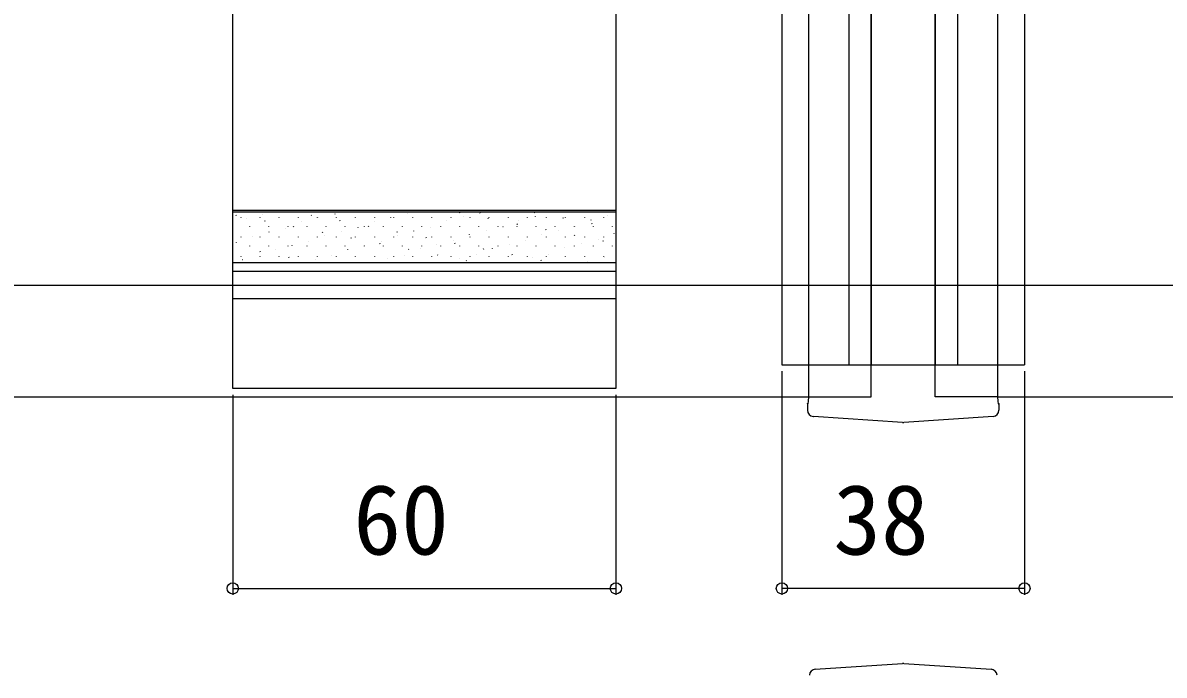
# Model space of a CAD drawing. Units: millimetres, scale not verified. Extents: x -875 to 875, y -1299 to 1293.
# Drawn here: x 12.1 to 190.9, y 745.6 to 847.8 of the extents above; entities that cross this region are included whole.
import ezdxf
from ezdxf.enums import TextEntityAlignment as Align

# ---------------------------------------------------------------- set-up
doc = ezdxf.new("R2010")
doc.units = ezdxf.units.MM
doc.header["$LTSCALE"] = 8
for name, color, linetype in [('0-3_YKK_12', 2, 'Continuous'), ('0-4_YKK_13', 4, 'Continuous'), ('0-5_YKK_D', 6, 'Continuous'), ('0-7_YSS_K', 3, 'Continuous')]:
    doc.layers.add(name, color=color, linetype=linetype)
doc.styles.add('ＭＳ ゴシック', font='')
doc.styles.get('ＭＳ ゴシック').set_extended_font_data('MS Gothic')

msp = doc.modelspace()

# ---------------------------------------------------------------- linework, layer by layer
at = {"layer": '0-3_YKK_12'}
for p, q in [((-75, 789.2), (135.152, 789.2)), ((164.848, 789.2), (836.228, 789.2))]:
    msp.add_line(p, q, dxfattribs=at)
for points in [[(135.152, 789.2), (145, 789.2), (145, 989.2)], [(164.848, 789.2), (155, 789.2), (155, 989.2)]]:
    msp.add_lwpolyline(points, dxfattribs=at)
at = {"layer": '0-4_YKK_13'}
for p, q in [((131, 984.2), (131, 794.2)), ((141.5, 984.2), (141.5, 794.2)), ((145, 984.2), (145, 794.2)), ((155, 984.2), (155, 794.2)), ((158.5, 984.2), (158.5, 794.2)), ((169, 984.2), (169, 794.2)), ((135.232, 790.381), (135.232, 953.269)), ((164.768, 953.269), (164.768, 790.381)), ((45, 810.182), (45, 818.402)), ((45, 818.402), (105, 818.402)), ((45, 818.154), (105, 818.154)), ((45.575, 817.549), (45.52, 817.633)), ((46.299, 817.258), (46.299, 817.308)), ((47.083, 817.148), (47.079, 817.158)), ((49.289, 817.258), (49.289, 817.308)), ((49.712, 817.747), (49.708, 817.757)), ((52.279, 817.258), (52.279, 817.308)), ((55.269, 817.258), (55.269, 817.308)), ((57.305, 817.585), (57.25, 817.669)), ((58.259, 817.258), (58.259, 817.308)), ((58.419, 817.225), (58.416, 817.234)), ((61.048, 817.824), (61.045, 817.833)), ((61.249, 817.258), (61.249, 817.308)), ((64.239, 817.258), (64.239, 817.308)), ((67.229, 817.258), (67.229, 817.308)), ((69.756, 817.302), (69.753, 817.311)), ((70.219, 817.258), (70.219, 817.308)), ((72.385, 817.901), (72.382, 817.91)), ((73.209, 817.258), (73.209, 817.308)), ((76.199, 817.258), (76.199, 817.308)), ((79.189, 817.258), (79.189, 817.308)), ((80.56, 817.966), (80.505, 818.049)), ((81.093, 817.378), (81.089, 817.388)), ((82.179, 817.258), (82.179, 817.308)), ((83.722, 817.977), (83.718, 817.987)), ((85.063, 817.081), (85.008, 817.165)), ((85.169, 817.258), (85.169, 817.308)), ((88.159, 817.258), (88.159, 817.308)), ((91.149, 817.258), (91.149, 817.308)), ((92.29, 818.002), (92.234, 818.085)), ((92.429, 817.455), (92.426, 817.464)), ((94.139, 817.258), (94.139, 817.308)), ((95.058, 818.054), (95.055, 818.063)), ((96.793, 817.117), (96.738, 817.201)), ((97.129, 817.258), (97.129, 817.308)), ((100.119, 817.258), (100.119, 817.308)), ((103.109, 817.258), (103.109, 817.308)), ((103.766, 817.532), (103.763, 817.541)), ((47.674, 815.833), (47.674, 815.883)), ((50.079, 816.665), (50.023, 816.748)), ((50.664, 815.833), (50.664, 815.883)), ((53.312, 815.603), (53.309, 815.612)), ((53.654, 815.833), (53.654, 815.883)), ((54.582, 815.781), (54.527, 815.864)), ((55.807, 816.579), (55.804, 816.588)), ((56.644, 815.833), (56.644, 815.883)), ((59.634, 815.833), (59.634, 815.883)), ((61.808, 816.701), (61.753, 816.784)), ((62.624, 815.833), (62.624, 815.883)), ((64.649, 815.68), (64.645, 815.689)), ((65.614, 815.833), (65.614, 815.883)), ((66.311, 815.816), (66.256, 815.9)), ((67.144, 816.656), (67.141, 816.665)), ((68.604, 815.833), (68.604, 815.883)), ((71.594, 815.833), (71.594, 815.883)), ((73.356, 815.157), (73.353, 815.167)), ((74.584, 815.833), (74.584, 815.883)), ((75.985, 815.756), (75.982, 815.766)), ((77.574, 815.833), (77.574, 815.883)), ((78.481, 816.732), (78.477, 816.742)), ((80.564, 815.833), (80.564, 815.883)), ((83.554, 815.833), (83.554, 815.883)), ((84.693, 815.234), (84.69, 815.244)), ((86.544, 815.833), (86.544, 815.883)), ((87.322, 815.833), (87.319, 815.842)), ((89.566, 816.197), (89.511, 816.28)), ((89.534, 815.833), (89.534, 815.883)), ((89.817, 816.809), (89.814, 816.818)), ((92.524, 815.833), (92.524, 815.883)), ((94.07, 815.313), (94.014, 815.396)), ((95.514, 815.833), (95.514, 815.883)), ((96.03, 815.311), (96.026, 815.32)), ((98.504, 815.833), (98.504, 815.883)), ((98.659, 815.91), (98.655, 815.919)), ((101.154, 816.886), (101.151, 816.895)), ((101.296, 816.233), (101.241, 816.316)), ((101.494, 815.833), (101.494, 815.883)), ((104.484, 815.833), (104.484, 815.883)), ((45.575, 813.382), (45.572, 813.392)), ((46.299, 814.218), (46.299, 814.268)), ((48.071, 814.358), (48.067, 814.368)), ((49.289, 814.218), (49.289, 814.268)), ((50.683, 815.004), (50.68, 815.014)), ((52.279, 814.218), (52.279, 814.268)), ((55.269, 814.218), (55.269, 814.268)), ((56.912, 813.459), (56.909, 813.468)), ((58.259, 814.218), (58.259, 814.268)), ((59.085, 814.896), (59.03, 814.979)), ((59.407, 814.435), (59.404, 814.444)), ((61.249, 814.218), (61.249, 814.268)), ((62.02, 815.081), (62.016, 815.09)), ((63.588, 814.012), (63.533, 814.095)), ((64.239, 814.218), (64.239, 814.268)), ((67.229, 814.218), (67.229, 814.268)), ((68.249, 813.536), (68.245, 813.545)), ((70.219, 814.218), (70.219, 814.268)), ((70.744, 814.511), (70.741, 814.521)), ((70.815, 814.932), (70.759, 815.015)), ((73.209, 814.218), (73.209, 814.268)), ((75.318, 814.048), (75.263, 814.131)), ((76.199, 814.218), (76.199, 814.268)), ((79.189, 814.218), (79.189, 814.268)), ((79.585, 813.612), (79.582, 813.622)), ((82.081, 814.588), (82.077, 814.598)), ((82.179, 814.218), (82.179, 814.268)), ((85.169, 814.218), (85.169, 814.268)), ((88.159, 814.218), (88.159, 814.268)), ((90.922, 813.689), (90.919, 813.698)), ((91.149, 814.218), (91.149, 814.268)), ((93.417, 814.665), (93.414, 814.674)), ((94.139, 814.218), (94.139, 814.268)), ((97.129, 814.218), (97.129, 814.268)), ((98.573, 814.428), (98.518, 814.512)), ((100.119, 814.218), (100.119, 814.268)), ((102.259, 813.765), (102.255, 813.775)), ((103.076, 813.544), (103.021, 813.627)), ((103.109, 814.218), (103.109, 814.268)), ((104.754, 814.741), (104.751, 814.751)), ((47.674, 812.793), (47.674, 812.843)), ((49.34, 811.862), (49.284, 811.946)), ((50.664, 812.793), (50.664, 812.843)), ((51.671, 812.214), (51.668, 812.223)), ((53.654, 812.793), (53.654, 812.843)), ((54.283, 812.86), (54.28, 812.869)), ((56.644, 812.793), (56.644, 812.843)), ((59.634, 812.793), (59.634, 812.843)), ((62.624, 812.793), (62.624, 812.843)), ((63.008, 812.291), (63.004, 812.3)), ((65.614, 812.793), (65.614, 812.843)), ((65.62, 812.937), (65.617, 812.946)), ((68.091, 813.127), (68.036, 813.211)), ((68.604, 812.793), (68.604, 812.843)), ((71.594, 812.793), (71.594, 812.843)), ((72.595, 812.243), (72.539, 812.326)), ((74.344, 812.367), (74.341, 812.377)), ((74.584, 812.793), (74.584, 812.843)), ((76.957, 813.013), (76.953, 813.023)), ((77.574, 812.793), (77.574, 812.843)), ((79.821, 813.163), (79.766, 813.247)), ((80.564, 812.793), (80.564, 812.843)), ((83.554, 812.793), (83.554, 812.843)), ((84.324, 812.279), (84.269, 812.362)), ((85.681, 812.444), (85.678, 812.453)), ((86.544, 812.793), (86.544, 812.843)), ((88.293, 813.09), (88.29, 813.099)), ((89.534, 812.793), (89.534, 812.843)), ((92.524, 812.793), (92.524, 812.843)), ((95.514, 812.793), (95.514, 812.843)), ((97.018, 812.521), (97.014, 812.53)), ((98.504, 812.793), (98.504, 812.843)), ((99.63, 813.167), (99.627, 813.176)), ((101.494, 812.793), (101.494, 812.843)), ((104.484, 812.793), (104.484, 812.843)), ((46.299, 811.178), (46.299, 811.228)), ((46.547, 810.639), (46.543, 810.649)), ((49.176, 811.238), (49.172, 811.247)), ((49.289, 811.178), (49.289, 811.228)), ((52.279, 811.178), (52.279, 811.228)), ((53.843, 810.978), (53.788, 811.061)), ((55.269, 811.178), (55.269, 811.228)), ((57.883, 810.716), (57.88, 810.725)), ((58.259, 811.178), (58.259, 811.228)), ((60.512, 811.315), (60.509, 811.324)), ((61.249, 811.178), (61.249, 811.228)), ((64.239, 811.178), (64.239, 811.228)), ((67.229, 811.178), (67.229, 811.228)), ((69.22, 810.792), (69.217, 810.802)), ((70.219, 811.178), (70.219, 811.228)), ((71.849, 811.391), (71.846, 811.401)), ((73.209, 811.178), (73.209, 811.228)), ((76.199, 811.178), (76.199, 811.228)), ((77.098, 811.358), (77.043, 811.442)), ((77.945, 810.223), (77.941, 810.232)), ((79.189, 811.178), (79.189, 811.228)), ((80.557, 810.869), (80.553, 810.879)), ((81.601, 810.474), (81.546, 810.557)), ((82.179, 811.178), (82.179, 811.228)), ((83.186, 811.468), (83.182, 811.477)), ((85.169, 811.178), (85.169, 811.228)), ((88.159, 811.178), (88.159, 811.228)), ((88.827, 811.394), (88.772, 811.478)), ((89.281, 810.3), (89.278, 810.309)), ((91.149, 811.178), (91.149, 811.228)), ((91.893, 810.946), (91.89, 810.955)), ((93.331, 810.51), (93.275, 810.593)), ((94.139, 811.178), (94.139, 811.228)), ((94.522, 811.545), (94.519, 811.554)), ((97.129, 811.178), (97.129, 811.228)), ((100.119, 811.178), (100.119, 811.228)), ((100.618, 810.376), (100.615, 810.386)), ((103.109, 811.178), (103.109, 811.228)), ((103.23, 811.022), (103.227, 811.032)), ((45, 808.876), (105, 808.876)), ((45, 804.6), (105, 804.6)), ((131, 794.2), (169, 794.2)), ((135, 788.174), (135, 788.19)), ((135, 788.174), (135.083, 788.092)), ((135, 788.174), (135, 787.126)), ((135, 787.113), (135, 787.126)), ((165, 788.174), (165, 788.19)), ((165, 787.126), (165, 787.113)), ((149.9, 785.191), (135.933, 786.124)), ((164.067, 786.124), (150.1, 785.191)), ((136.234, 746.56), (149.9, 747.471)), ((150.1, 747.471), (163.766, 746.56))]:
    msp.add_line(p, q, dxfattribs=at)
msp.add_lwpolyline([(105, 987.9), (105, 790.5), (45, 790.5), (45, 987.9)], close=True, dxfattribs=at)
for points in [[(105, 818.402), (105, 810.182), (45, 810.182)], [(164.917, 788.092), (165, 788.174), (165, 787.126)]]:
    msp.add_lwpolyline(points, dxfattribs=at)
for centre, radius, start, end in [((135.993, 787.115), 0.993, 180.11503, 265.85405), ((164.007, 787.115), 0.993, 274.14066, 359.89026), ((150, 745.974), 1.5, 86.18593, 93.81407), ((136.301, 745.562), 1, 93.81407, 176.5), ((163.699, 745.562), 1, 3.5, 86.18593)]:
    msp.add_arc(centre, radius, start, end, dxfattribs=at)
for centre, major_axis, ratio, start_param, end_param in [((135.08, 790.587), (0.013, -2.5), 0.060953, 6.2217902, 7.7711026), ((164.92, 790.587), (-0.013, -2.5), 0.060953, 4.7952681, 6.3445805), ((136, 786.622), (1, -0.045), 0.500748, 4.6558273, 4.6681227), ((150, 786.691), (0, -1.503), 0.998131, 6.2166177, 6.3497529), ((164, 786.622), (1, 0.045), 0.500748, 4.7566553, 4.7689506)]:
    msp.add_ellipse(centre, major_axis=major_axis, ratio=ratio, start_param=start_param, end_param=end_param, dxfattribs=at)
at = {"layer": '0-5_YKK_D'}
for p, q in [((131, 793.2), (131, 758.2)), ((169, 793.2), (169, 758.2)), ((45, 789.5), (45, 758.2)), ((105, 789.5), (105, 758.2)), ((45, 759.2), (105, 759.2)), ((169, 759.2), (131, 759.2))]:
    msp.add_line(p, q, dxfattribs=at)
for centre in [(45, 759.2), (105, 759.2), (131, 759.2), (169, 759.2)]:
    msp.add_circle(centre, 0.875, dxfattribs=at)
at = {"layer": '0-7_YSS_K'}
msp.add_line((-92.5, 806.7), (836.228, 806.7), dxfattribs=at)

# ---------------------------------------------------------------- texts
at = {"layer": '0-5_YKK_D', "style": 'ＭＳ ゴシック'}
for s, p in [('60', (63.878, 761.2)), ('38', (139.048, 761.2))]:
    msp.add_text(s, height=11, dxfattribs=at).set_placement(p, align=Align.BOTTOM_LEFT)

doc.saveas('drawing.dxf')
